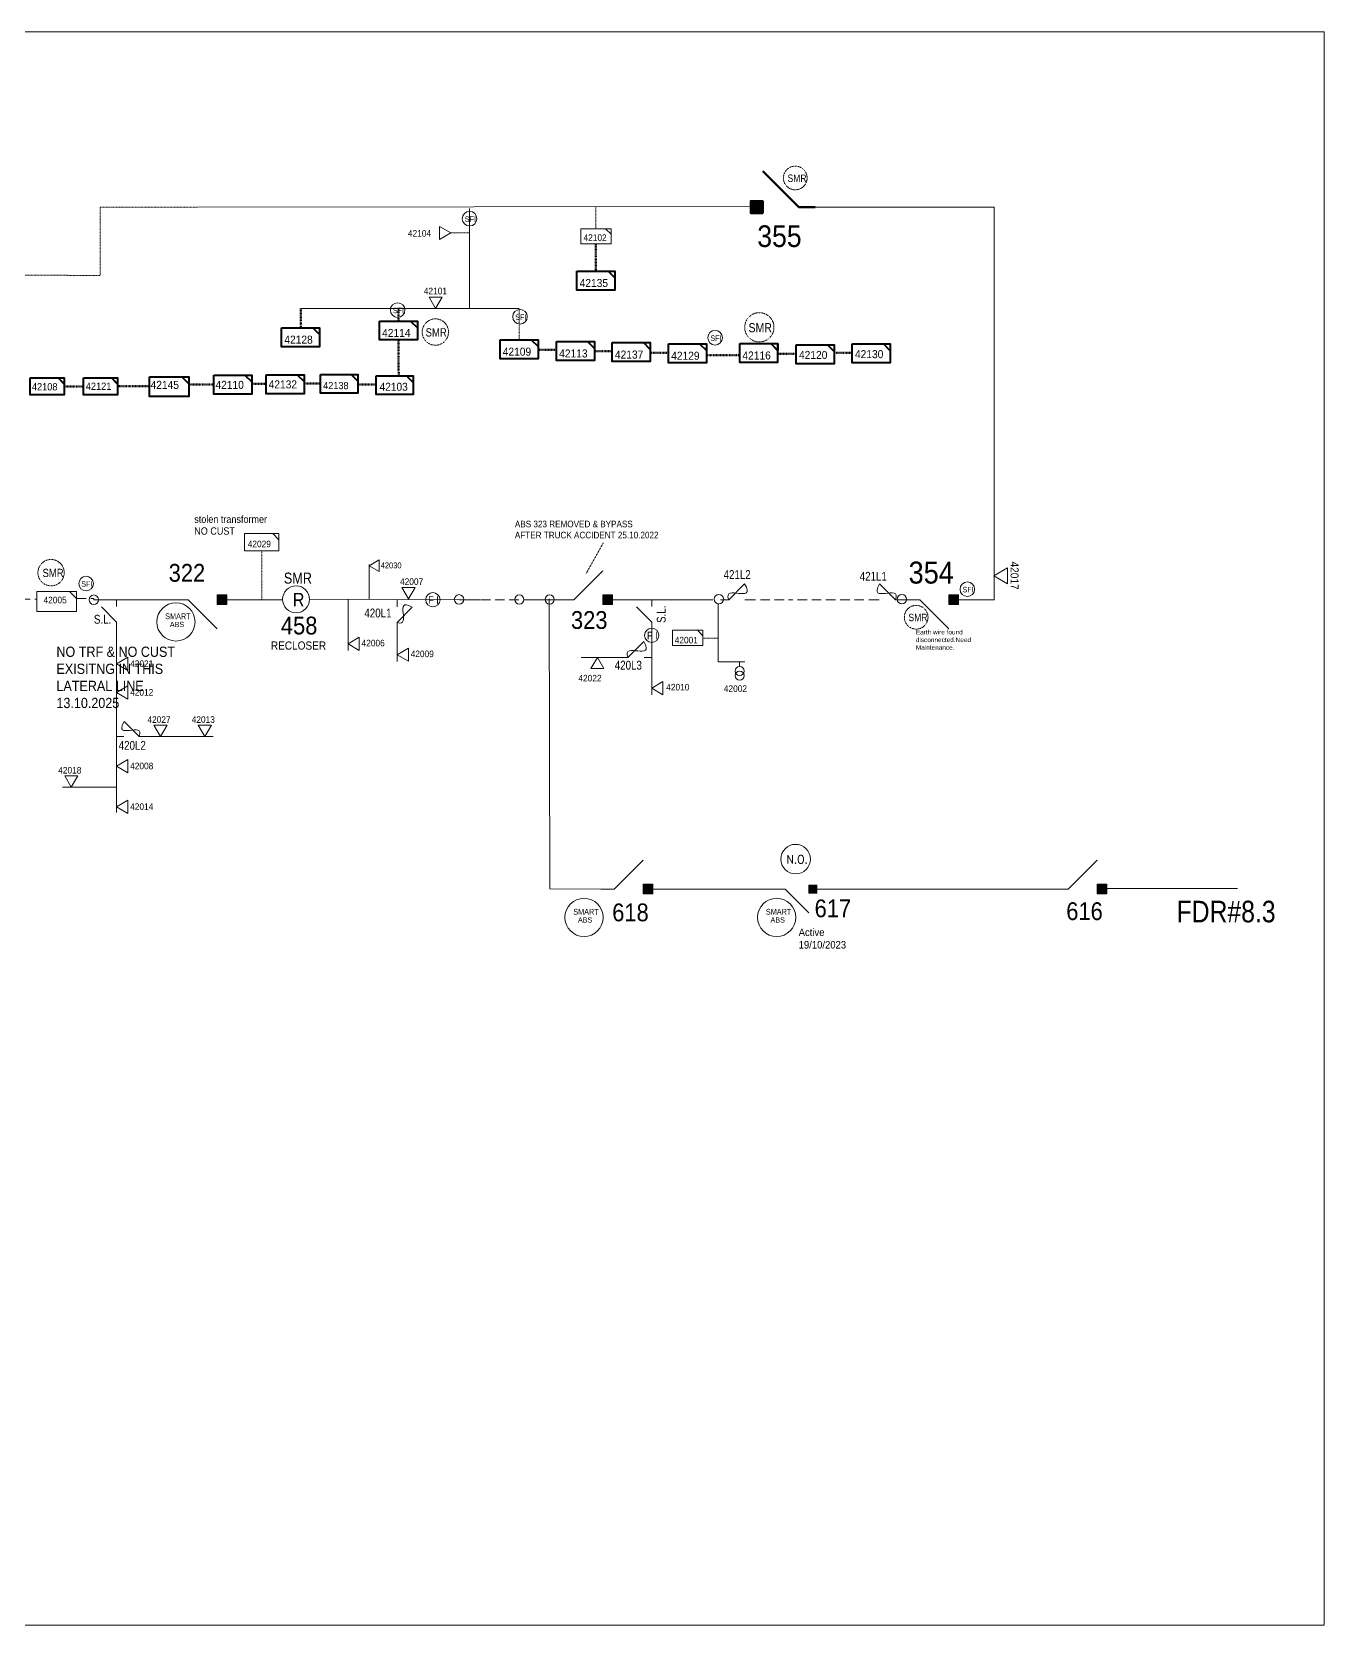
# Model space of a CAD drawing. Header units: metres. Extents: x 65984 to 144644, y -19036 to 23726.
# Drawn here: x 114334 to 114931, y 2058 to 2794 of the extents above; entities that cross this region are included whole.
import ezdxf
from ezdxf.enums import TextEntityAlignment as Align

# ---------------------------------------------------------------- set-up
doc = ezdxf.new("R2010")
doc.units = ezdxf.units.M
doc.header["$MEASUREMENT"] = 0
doc.linetypes.add('DGN Style 3', pattern=[0.013877, 0, -0.013877])
doc.linetypes.add('HIDDEN2', pattern=[2381.25, 1587.5, -793.75])
doc.layers.get('0').update_dxf_attribs({"color": 95, "lineweight": 40})
for name, color, linetype, lineweight in [('ABS', 7, 'Continuous', 40), ('ABS NUMBER', 112, 'Continuous', 30), ('d_fco', 5, 'Continuous', 40), ('d_fco text', 95, 'Continuous', 40), ('d_oh branch', 94, 'Continuous', 40), ('d_switch', 95, 'Continuous', 40), ('d_tf', 1, 'Continuous', 40), ('d_tf no', 6, 'Continuous', 40), ('d_tf_200', 1, 'Continuous', 40), ('d_ug cable', 95, 'Continuous', 40), ('d_unit sub', 7, 'Continuous', 40), ('EARTH FAULT INDICATOR', 95, 'Continuous', 40), ('FDR  1  05', 172, 'Continuous', 40), ('O H MAIN FEEDER', 4, 'Continuous', 100), ('REGULATOR', 5, 'Continuous', 40), ('SW N O', 114, 'Continuous', 30)]:
    doc.layers.add(name, color=color, linetype=linetype, lineweight=lineweight)
doc.styles.add('NASKHF', font='naskhf.shx', dxfattribs={"height": 8})
doc.styles.add('Style-Andalus', font='andlso.ttf')
doc.styles.add('Style-Arial', font='arial.ttf')
doc.styles.add('Style-ENGINEERING', font='ENGINEERING.shx')
doc.styles.add('Style-msdefault', font='msdefault.shx')
doc.styles.add('Style-STANDARD', font='STANDARD.shx')

# ---------------------------------------------------------------- blocks, each defined once
blk = doc.blocks.new('ABS2_1_1')
at = {"color": 0, "linetype": 'ByBlock', "lineweight": -2, "ltscale": 500}
for q in [(-29900, 43500), (0, 0)]:
    blk.add_line((0, 13600), q, dxfattribs=at)
at = {"color": 0, "linetype": 'ByBlock', "lineweight": -2, "ltscale": 500, "flags": 128}
for points in [[(5000, 43600), (-5000, 43600), (-5000, 53600), (5000, 53600)], [(3791, 49653), (3791, 49653), (3791, 49653)]]:
    blk.add_lwpolyline(points, close=True, dxfattribs=at)
at = {"color": 0, "linetype": 'ByBlock', "lineweight": -2, "ltscale": 500}
for points in [[(5000, 43600), (-5000, 43600), (5000, 53600), (-5000, 53600)], [(3791, 49653), (3791, 49653), (3791, 49653)]]:
    blk.add_solid(points, dxfattribs=at)
blk = doc.blocks.new('FUSE01')
at = {"color": 0, "linetype": 'ByBlock', "lineweight": -2}
blk.add_line((0, -17.15), (0, -22.55), dxfattribs=at)
at = {"color": 0, "linetype": 'ByBlock', "lineweight": -2, "flags": 128}
blk.add_lwpolyline([(0, 0.05), (0, -5.75), (-11.2, -16.95)], dxfattribs=at)
at = {"color": 0, "linetype": 'ByBlock', "lineweight": -2}
blk.add_open_spline([(-11.2, -16.95), (3.4, -25.35), (-11.6, -1.35), (0, -5.75)], degree=3, dxfattribs=at)
blk = doc.blocks.new('*U1006')
at = {"layer": 'EARTH FAULT INDICATOR', "color": 2, "linetype": 'Continuous', "lineweight": 13}
blk.add_circle((0.02, 0.13), 4, dxfattribs=at)
at = {"layer": 'EARTH FAULT INDICATOR', "color": 2, "lineweight": 13, "style": 'Style-Andalus', "width": 0.9}
blk.add_text('F I', height=4.234, dxfattribs=at).set_placement((-2.61, 2.11), align=Align.TOP_LEFT)
blk = doc.blocks.new('*U1180')
at = {"layer": 'd_fco', "color": 80, "linetype": 'Continuous', "lineweight": 13}
blk.add_line((4.24, 4.46), (4.24, 8.55), dxfattribs=at)
at = {"layer": 'd_fco', "color": 80, "linetype": 'Continuous', "lineweight": 13, "flags": 128}
blk.add_lwpolyline([(4.24, -8.57), (4.24, -4.18), (-4.25, 4.31)], dxfattribs=at)
blk = doc.blocks.new('TFU_124')
at = {"layer": 'd_tf_200', "color": 80, "linetype": 'Continuous', "lineweight": 13}
blk.add_line((0, 10), (0, 0), dxfattribs=at)
for centre in [(0, 30), (0, 20)]:
    blk.add_circle(centre, 10, dxfattribs=at)
blk = doc.blocks.new('TF_8')
at = {"color": 0, "linetype": 'ByBlock', "lineweight": -2}
blk.add_line((6.3, 4.95), (9.9, 1.35), dxfattribs=at)
blk.add_3dface([(-10.1, 4.95), (9.9, 4.95), (9.9, -5.05), (-10.1, -5.05)], dxfattribs=at)
blk = doc.blocks.new('*U1059')
at = {"layer": 'REGULATOR', "color": 7, "linetype": 'Continuous', "lineweight": 13}
blk.add_circle((-0.01, 0.1), 7.56, dxfattribs=at)
at = {"layer": 'ABS NUMBER', "color": 7, "lineweight": 13, "style": 'Style-ENGINEERING', "width": 0.9}
blk.add_text('R', height=7.56, dxfattribs=at).set_placement((-1.91, 3.67), align=Align.TOP_LEFT)
blk = doc.blocks.new('TRA1_1045')
at = {"layer": 'd_tf', "color": 80, "linetype": 'Continuous', "lineweight": 13, "ltscale": 0.00019873, "flags": 128}
blk.add_lwpolyline([(10.1, -17), (0.1, 0), (-9.9, -17)], close=True, dxfattribs=at)
blk = doc.blocks.new('TRA1_1044')
at = {"layer": 'd_tf', "color": 80, "linetype": 'Continuous', "lineweight": 13, "ltscale": 0.00019873, "xscale": 1.000046566207833, "yscale": 1.000046566207833, "zscale": 1.000046566207833, "rotation": 180}
blk.add_blockref('TRA1_1045', (0, 0), dxfattribs=at)
blk = doc.blocks.new('TRA1_1047')
at = {"layer": 'd_tf', "color": 80, "linetype": 'Continuous', "lineweight": 13, "ltscale": 0.00019873, "extrusion": (0, 0, -1), "flags": 128}
blk.add_lwpolyline([(-10.1, -17), (-0.1, 0), (9.9, -17)], close=True, dxfattribs=at)
blk = doc.blocks.new('TRA1_1046')
at = {"layer": 'd_tf', "color": 80, "linetype": 'Continuous', "lineweight": 13, "ltscale": 0.00019873, "xscale": 1.000046566207833, "yscale": 1.000046566207833, "zscale": 1.000046566207833, "rotation": 180}
blk.add_blockref('TRA1_1047', (0, 0), dxfattribs=at)
blk = doc.blocks.new('TRA1_1128')
at = {"layer": 'd_tf', "color": 80, "linetype": 'Continuous', "lineweight": 13, "ltscale": 0.000215867, "extrusion": (0, 0, -1), "flags": 128}
blk.add_lwpolyline([(-10.1, -17), (-0.1, 0), (9.9, -17)], close=True, dxfattribs=at)
blk = doc.blocks.new('TRA1_1127')
at = {"layer": 'd_tf', "color": 80, "linetype": 'Continuous', "lineweight": 13, "ltscale": 0.000215867, "xscale": 1.000046566207833, "yscale": 1.000046566207833, "zscale": 1.000046566207833, "rotation": 180}
blk.add_blockref('TRA1_1128', (0, 0), dxfattribs=at)
blk = doc.blocks.new('*U1480')
at = {"layer": 'd_unit sub', "color": 80, "linetype": 'Continuous', "lineweight": 40, "flags": 128}
blk.add_lwpolyline([(8.41, 4.19), (8.41, 1.16), (5.38, 4.19)], close=True, dxfattribs=at)
at = {"layer": 'd_unit sub', "color": 80, "linetype": 'Continuous', "lineweight": 40, "xscale": 0.8411620702491402, "yscale": 0.8411620702491402, "zscale": 0.3810884258049561, "rotation": 359.9999999999999}
blk.add_blockref('TF_8', (0.08, 0.03), dxfattribs=at)
blk = doc.blocks.new('*U2401')
at = {"layer": 'd_unit sub', "color": 2, "linetype": 'Continuous', "lineweight": 40, "flags": 128}
blk.add_lwpolyline([(8.41, 4.19), (8.41, 1.16), (5.38, 4.19)], close=True, dxfattribs=at)
at = {"layer": 'd_unit sub', "color": 2, "linetype": 'Continuous', "lineweight": 40, "xscale": 0.8411620702491402, "yscale": 0.8411620702491402, "zscale": 0.3810884258049561, "rotation": 359.9999999999999}
blk.add_blockref('TF_8', (0.08, 0.03), dxfattribs=at)
blk = doc.blocks.new('*U3910')
at = {"layer": 'd_unit sub', "color": 80, "linetype": 'Continuous', "lineweight": 40, "flags": 128}
blk.add_lwpolyline([(8.41, 4.19), (8.41, 1.16), (5.38, 4.19)], close=True, dxfattribs=at)
at = {"layer": 'd_unit sub', "color": 80, "linetype": 'Continuous', "lineweight": 40, "xscale": 0.8411620702491404, "yscale": 0.8411620702491404, "zscale": 0.2993992278532708, "rotation": 359.9999999999999}
blk.add_blockref('TF_8', (0.08, 0.03), dxfattribs=at)
blk = doc.blocks.new('*U893')
at = {"layer": 'SW N O', "color": 3, "lineweight": 13}
blk.add_circle((0, 0), 16.8, dxfattribs=at)
at = {"layer": 'SW N O', "color": 3, "lineweight": 13, "style": 'Style-STANDARD'}
blk.add_text('N.O.', height=9.6, dxfattribs=at).set_placement((1.7, -0.2), align=Align.MIDDLE_CENTER)
blk = doc.blocks.new('*U4177')
at = {"layer": 'd_unit sub', "color": 3, "linetype": 'Continuous', "lineweight": 40, "flags": 128}
blk.add_lwpolyline([(8.41, 4.19), (8.41, 1.16), (5.38, 4.19)], close=True, dxfattribs=at)
at = {"layer": 'd_unit sub', "color": 3, "linetype": 'Continuous', "lineweight": 40, "xscale": 0.8411620702491402, "yscale": 0.8411620702491402, "zscale": 0.3810884258049561, "rotation": 359.9999999999999}
blk.add_blockref('TF_8', (0.08, 0.03), dxfattribs=at)
blk = doc.blocks.new('*U4178')
at = {"layer": 'd_unit sub', "color": 3, "linetype": 'Continuous', "lineweight": 40, "flags": 128}
blk.add_lwpolyline([(8.41, 4.19), (8.41, 1.16), (5.38, 4.19)], close=True, dxfattribs=at)
at = {"layer": 'd_unit sub', "color": 3, "linetype": 'Continuous', "lineweight": 40, "xscale": 0.8411620702491404, "yscale": 0.8411620702491404, "zscale": 0.2993992278532708, "rotation": 359.9999999999999}
blk.add_blockref('TF_8', (0.08, 0.03), dxfattribs=at)

msp = doc.modelspace()

# ---------------------------------------------------------------- linework, layer by layer
at = {"layer": 'd_oh branch', "color": 80, "linetype": 'Continuous', "lineweight": 13}
for p, q in [((114536.39, 2712.85), (114536.39, 2666.61)), ((114458.4, 2666.61), (114559.27, 2666.61)), ((114489.96, 2548.16), (114489.96, 2532.04)), ((114480.25, 2508.38), (114480.25, 2531.93)), ((114651.32, 2503.14), (114651.32, 2529.84)), ((114373.35, 2433.6), (114373.35, 2520.54)), ((114620.59, 2487.91), (114620.59, 2520.54)), ((114502.94, 2503.39), (114502.94, 2517.85)), ((114605.71, 2505.29), (114587.98, 2505.29)), ((114663.63, 2503.14), (114651.32, 2503.14)), ((114417.96, 2468.72), (114383.82, 2468.72)), ((114373.35, 2445.28), (114348.36, 2445.28))]:
    msp.add_line(p, q, dxfattribs=at)
at = {"layer": 'd_ug cable', "color": 80, "linetype": 'DGN Style 3', "lineweight": 13}
for p, q in [((114594.8, 2703.46), (114594.8, 2713.52)), ((114527.71, 2701.52), (114536.39, 2701.52)), ((114559.27, 2666.61), (114559.27, 2652.11)), ((114440.44, 2554.52), (114440.44, 2531.93)), ((114651.32, 2514.21), (114644.27, 2514.21))]:
    msp.add_line(p, q, dxfattribs=at)
at = {"layer": 'd_ug cable', "color": 80, "linetype": 'DGN Style 3', "lineweight": 100}
for p, q in [((114594.8, 2683.86), (114594.8, 2696.09)), ((114458.4, 2657.67), (114458.4, 2666.61)), ((114503.52, 2660.77), (114503.52, 2666.89)), ((114503.67, 2635.4), (114503.52, 2652)), ((114568.13, 2647.5), (114576.57, 2647.5)), ((114620.07, 2646.02), (114628.52, 2646.02)), ((114646.19, 2645.05), (114661.23, 2645.05)), ((114678.73, 2645.52), (114687.18, 2645.52)), ((114705.03, 2646.07), (114713.47, 2646.07)), ((114357.96, 2630.45), (114349.11, 2630.49)), ((114373.93, 2630.68), (114388.6, 2630.71)), ((114406.68, 2631.36), (114418.26, 2631.38)), ((114435.93, 2631.77), (114442.13, 2631.77)), ((114459.96, 2631.85), (114467.58, 2631.88)), ((114484.77, 2631.43), (114493.27, 2631.37))]:
    msp.add_line(p, q, dxfattribs=at)
at = {"layer": 'd_ug cable', "color": 3, "linetype": 'DGN Style 3', "lineweight": 100}
for p, q in [((114594.8, 2683.86), (114594.8, 2696.09)), ((114458.4, 2657.67), (114458.4, 2666.61)), ((114594.27, 2646.79), (114602.33, 2646.79)), ((114620.07, 2646.02), (114628.52, 2646.02)), ((114373.93, 2630.68), (114388.6, 2630.71)), ((114406.68, 2631.36), (114418.26, 2631.38)), ((114435.93, 2631.77), (114442.13, 2631.77)), ((114459.96, 2631.85), (114467.58, 2631.88)), ((114484.77, 2631.43), (114493.27, 2631.37))]:
    msp.add_line(p, q, dxfattribs=at)
at = {"layer": 'd_ug cable', "color": 2, "linetype": 'DGN Style 3', "lineweight": 13}
msp.add_line((114598.22, 2558.2), (114590.18, 2543.85), dxfattribs=at)
at = {"layer": 'd_ug cable', "color": 80, "linetype": 'HIDDEN2', "lineweight": 13, "ltscale": 0.002762}
for p, q in [((114681.75, 2531.93), (114666.69, 2531.93)), ((114725.22, 2531.93), (114683.74, 2531.93))]:
    msp.add_line(p, q, dxfattribs=at)
at = {"layer": 'd_ug cable', "color": 80, "linetype": 'DGN Style 3', "lineweight": 13, "flags": 128}
msp.add_lwpolyline([(114410.82, 2713.42), (114365.8, 2713.42), (114365.8, 2681.87), (114292.17, 2681.95)], dxfattribs=at)
at = {"layer": 'd_ug cable', "color": 80, "linetype": 'HIDDEN2', "lineweight": 13, "ltscale": 0.002762}
for points in [[(114328.94, 2531.93), (114328.94, 2532.2), (114336.48, 2532.2)], [(114354.83, 2532.44), (114362.73, 2532.44), (114362.73, 2531.93)], [(114559.17, 2531.93), (114531.83, 2531.93)]]:
    msp.add_lwpolyline(points, dxfattribs=at)
at = {"layer": 'd_ug cable', "color": 2, "linetype": 'DGN Style 3', "lineweight": 13}
for centre, radius in [((114686.9, 2726.88), 5.48), ((114520.61, 2655.67), 6.09), ((114670.31, 2657.85), 6.77), ((114343.04, 2544.43), 6.09), ((114742.78, 2523.82), 5.48)]:
    msp.add_circle(centre, radius, dxfattribs=at)
at = {"layer": 'd_ug cable', "color": 2, "linetype": 'Continuous', "lineweight": 13}
for centre, radius in [((114536.39, 2708.07), 3.37), ((114503.21, 2665.8), 3.37), ((114559.72, 2662.72), 3.37), ((114649.88, 2653.05), 3.37), ((114359.22, 2539.4), 3.37), ((114766.42, 2536.78), 3.37), ((114400.73, 2521.67), 8.83), ((114589.3, 2385.06), 8.83), ((114678.29, 2385.06), 8.83)]:
    msp.add_circle(centre, radius, dxfattribs=at)
at = {"layer": 'O H MAIN FEEDER', "color": 80, "lineweight": 13, "ltscale": 27.618293}
for p, q in [((114401.5, 2531.93), (114362.73, 2531.93)), ((114450.05, 2531.93), (114422.44, 2531.93)), ((114541.24, 2531.93), (114462.49, 2532.11)), ((114541.24, 2531.93), (114531.83, 2531.93)), ((114578.48, 2531.93), (114561.51, 2531.93)), ((114598.01, 2531.93), (114648.89, 2531.93)), ((114740.71, 2531.93), (114736.9, 2531.93)), ((114678.48, 2398.17), (114680.73, 2398.17)), ((114806.69, 2398.17), (114696.07, 2398.17))]:
    msp.add_line(p, q, dxfattribs=at)
at = {"layer": 'O H MAIN FEEDER', "color": 80, "lineweight": 13, "ltscale": 5.523659}
msp.add_line((114826.31, 2398.39), (114891.26, 2398.39), dxfattribs=at)
at = {"layer": 'O H MAIN FEEDER', "color": 140, "linetype": 'Continuous', "lineweight": 13, "flags": 128}
msp.add_lwpolyline([(114931.27, 2057.89), (113793.33, 2057.89), (113793.33, 2794.44), (114931.27, 2794.44)], close=True, dxfattribs=at)
at = {"layer": 'O H MAIN FEEDER', "color": 80, "lineweight": 13, "ltscale": 27.618293, "flags": 128}
for points in [[(114666.08, 2713.74), (114410.82, 2713.42)], [(114778.86, 2591.57), (114778.86, 2713.42), (114695.66, 2713.42)], [(114762.33, 2531.93), (114778.86, 2531.93), (114778.86, 2591.57)], [(114573.18, 2532.27), (114573.44, 2398.28), (114601.6, 2398.16)], [(114621.13, 2398.17), (114680.15, 2398.17)]]:
    msp.add_lwpolyline(points, dxfattribs=at)
at = {"layer": 'O H MAIN FEEDER', "color": 80, "lineweight": 13, "ltscale": 0.449539}
for centre in [(114362.76, 2531.93), (114531.54, 2532.09), (114651.66, 2532.2), (114736.18, 2532.13)]:
    msp.add_circle(centre, 2.18, dxfattribs=at)
at = {"layer": 'O H MAIN FEEDER', "color": 80, "lineweight": 13, "ltscale": 0.321573}
for centre in [(114559.4, 2532.02), (114573.38, 2532.02)]:
    msp.add_circle(centre, 2.11, dxfattribs=at)

# ---------------------------------------------------------------- block references
at = {"layer": 'ABS', "color": 2, "linetype": 'Continuous', "lineweight": 211, "ltscale": 0.829472, "xscale": 0.000555747191877611, "yscale": -0.0005557471918776113, "zscale": 0.0003680335276451397, "rotation": 270.0000000000002}
msp.add_blockref('ABS2_1_1', (114696.12, 2713.42), dxfattribs=at)
at = {"layer": 'ABS', "color": 7, "linetype": 'Continuous', "lineweight": 13, "ltscale": 0.748348, "xscale": 0.0004479917036125112, "yscale": 0.0004479917036125112, "zscale": 0.000360672857092237, "rotation": 269.9999999999997}
for p in [(114578.48, 2531.93), (114806.88, 2398.17)]:
    msp.add_blockref('ABS2_1_1', p, dxfattribs=at)
at = {"layer": 'ABS', "color": 2, "linetype": 'Continuous', "lineweight": 13, "ltscale": 0.748348, "xscale": 0.0004479917036125112, "zscale": 0.000360672857092237}
for p, yscale, rotation in [((114400.29, 2531.93), -0.0004479917036125114, 90.00000000000031), ((114738.32, 2531.93), -0.0004479917036125114, 90.00000000000031), ((114597.12, 2398.17), 0.0004479917036125112, 269.9999999999997)]:
    msp.add_blockref('ABS2_1_1', p, dxfattribs=dict(at, yscale=yscale, rotation=rotation))
at = {"layer": 'ABS', "color": 2, "linetype": 'Continuous', "lineweight": 13, "ltscale": 0.656906, "xscale": 0.0003658805513148478, "yscale": -0.000365880551314848, "zscale": 0.000360672857092237, "rotation": 90.00000719932451}
msp.add_blockref('ABS2_1_1', (114677.26, 2398.17), dxfattribs=at)
at = {"layer": 'd_fco', "color": 7, "linetype": 'Continuous', "lineweight": 13, "zscale": 0.1205302691593963}
for p, xscale, yscale, rotation in [((114652.36, 2531.91), 0.6580465335641463, -0.6580465335641463, 270.0000849144932), ((114737.03, 2531.93), 0.6580465335641462, 0.6580465335641462, 270.0000643312246)]:
    msp.add_blockref('FUSE01', p, dxfattribs=dict(at, xscale=xscale, yscale=yscale, rotation=rotation))
at = {"layer": 'd_fco', "color": 80, "linetype": 'Continuous', "lineweight": 13, "xscale": 0.8225581669551828, "yscale": 0.8225581669551828, "zscale": 0.8225581669551828}
for p in [(114369.86, 2525.06), (114617.1, 2525.06)]:
    msp.add_blockref('*U1180', p, dxfattribs=at)
at = {"layer": 'd_fco', "color": 80, "linetype": 'Continuous', "lineweight": 13, "zscale": 0.1205302691593963}
for p, xscale, yscale, rotation in [((114502.94, 2517.88), 0.6231537258273045, 0.6231537258273045, 179.999911420927), ((114605.75, 2505.29), 0.6580465335641463, -0.6580465335641463, 270.0000849144932), ((114387.4, 2468.72), 0.6231537258273045, 0.6231537258273045, 269.9999114209269)]:
    msp.add_blockref('FUSE01', p, dxfattribs=dict(at, xscale=xscale, yscale=yscale, rotation=rotation))
at = {"layer": 'd_tf', "color": 80, "linetype": 'Continuous', "lineweight": 13, "ltscale": 0.00019873, "xscale": 0.3043465217734176, "yscale": 0.3043465217734176, "zscale": 0.3043465217734176}
for name, p, rotation in [('TRA1_1046', (114527.71, 2701.52), 89.99981737640036), ('TRA1_1044', (114480.27, 2511.49), 269.9999052184576), ('TRA1_1044', (114502.96, 2506.49), 269.9999052184576), ('TRA1_1044', (114595.45, 2505.28), 179.9999052184576), ('TRA1_1044', (114620.61, 2491.02), 269.9999052184576)]:
    msp.add_blockref(name, p, dxfattribs=dict(at, rotation=rotation))
at = {"layer": 'd_tf', "color": 80, "linetype": 'Continuous', "lineweight": 13, "ltscale": 0.00019873, "extrusion": (0, 0, -1)}
for name, p, xscale, yscale, zscale, rotation in [('TRA1_1046', (-114520.69, 2666.62), 0.3043465217734176, 0.3043465217734176, 0.3043465217734176, 359.9998173764003), ('TRA1_1046', (-114508.14, 2532.41), 0.3043465217734177, 0.3043465217734177, 0.3043465217734177, 359.9998570152295), ('TRA1_1044', (-114373.35, 2502.3), 0.3043465217734176, 0.3043465217734176, 0.3043465217734176, 90.0002461518961), ('TRA1_1044', (-114373.35, 2489.04), 0.3043465217734176, 0.3043465217734176, 0.3043465217734176, 90.0002461518961), ('TRA1_1044', (-114393.58, 2468.72), 0.3043465217734176, 0.3043465217734176, 0.3043465217734176, 0.0002461518960930988), ('TRA1_1044', (-114414.04, 2468.72), 0.3043465217734176, 0.3043465217734176, 0.3043465217734176, 0.0002461518960930988), ('TRA1_1044', (-114373.35, 2455.02), 0.3043465217734176, 0.3043465217734176, 0.3043465217734176, 90.0002461518961), ('TRA1_1044', (-114352.37, 2445.28), 0.3043465217734176, 0.3043465217734176, 0.3043465217734176, 0.0002461518960930988), ('TRA1_1044', (-114373.35, 2436.2), 0.3043465217734176, 0.3043465217734176, 0.3043465217734176, 90.0002461518961)]:
    msp.add_blockref(name, p, dxfattribs=dict(at, xscale=xscale, yscale=yscale, zscale=zscale, rotation=rotation))
at = {"layer": 'd_tf', "color": 80, "linetype": 'Continuous', "lineweight": 13, "ltscale": 0.000178857, "xscale": 0.2739118695960759, "yscale": 0.2739118695960759, "zscale": 0.2739118695960759, "rotation": 269.9999052184576}
msp.add_blockref('TRA1_1044', (114490.03, 2547.61), dxfattribs=at)
at = {"layer": 'd_tf', "color": 80, "linetype": 'Continuous', "lineweight": 13, "ltscale": 0.000215867, "extrusion": (0, 0, -1), "xscale": 0.3700000000000001, "yscale": 0.3700000000000001, "zscale": 0.3700000000000001, "rotation": 89.9998570152295}
msp.add_blockref('TRA1_1127', (-114778.72, 2542.97), dxfattribs=at)
at = {"layer": 'd_tf_200', "color": 80, "linetype": 'Continuous', "lineweight": 13, "xscale": 0.2106220726720007, "yscale": 0.2106220726720007, "zscale": 0.2106220726720007, "rotation": 179.9999999999998}
msp.add_blockref('TFU_124', (114661.17, 2503.14), dxfattribs=at)
at = {"layer": 'd_unit sub', "color": 80, "linetype": 'Continuous', "lineweight": 13, "zscale": 0.4267622666565712, "rotation": 359.9999999999999}
for p, xscale, yscale in [((114594.87, 2699.98), 0.7020735755733364, 0.7020735755733364), ((114440.46, 2558.54), 0.7961905570612692, 0.7961905570612692)]:
    msp.add_blockref('TF_8', p, dxfattribs=dict(at, xscale=xscale, yscale=yscale))
at = {"layer": 'd_unit sub', "color": 3, "linetype": 'Continuous', "lineweight": 13, "xscale": 0.7020735755733364, "yscale": 0.7020735755733364, "zscale": 0.4267622666565712, "rotation": 359.9999999999999}
msp.add_blockref('TF_8', (114594.87, 2699.98), dxfattribs=at)
at = {"layer": 'd_unit sub', "color": 80, "linetype": 'Continuous', "lineweight": 40}
for name, p, xscale, yscale, zscale in [('*U1480', (114594.8, 2679.49), 1.042581310146157, 1.042581310146157, 1.042581310146157), ('*U1480', (114458.36, 2653.3), 1.042581310146157, 1.042581310146157, 1.042581310146157), ('*U1480', (114559.28, 2647.74), 1.042581310146157, 1.042581310146157, 1.042581310146157), ('*U1480', (114585.34, 2646.92), 1.042581310146157, 1.042581310146157, 1.042581310146157), ('*U1480', (114611.1, 2646.4), 1.042581310146157, 1.042581310146157, 1.042581310146157), ('*U1480', (114637.09, 2645.87), 1.042581310146157, 1.042581310146157, 1.042581310146157), ('*U1480', (114696.15, 2645.44), 1.042581310146157, 1.042581310146157, 1.042581310146157), ('*U1480', (114722.02, 2645.8), 1.042581310146157, 1.042581310146157, 1.042581310146157), ('*U1480', (114341.22, 2630.56), 0.9383231791315415, 0.9383231791315415, 0.9383231791315415), ('*U1480', (114365.86, 2630.56), 0.9383231791315415, 0.9383231791315415, 0.9383231791315415), ('*U3910', (114397.64, 2630.45), 1.074904886081092, 1.074904886081092, 1.074904886081092), ('*U1480', (114427.04, 2631.4), 1.042581310146157, 1.042581310146157, 1.042581310146157), ('*U1480', (114451.15, 2631.57), 1.042581310146157, 1.042581310146157, 1.042581310146157)]:
    msp.add_blockref(name, p, dxfattribs=dict(at, xscale=xscale, yscale=yscale, zscale=zscale))
at = {"layer": 'd_unit sub', "color": 3, "linetype": 'Continuous', "lineweight": 40}
for name, p, xscale, yscale, zscale in [('*U4177', (114594.8, 2679.49), 1.042581310146157, 1.042581310146157, 1.042581310146157), ('*U4177', (114458.36, 2653.3), 1.042581310146157, 1.042581310146157, 1.042581310146157), ('*U4177', (114585.34, 2646.92), 1.042581310146157, 1.042581310146157, 1.042581310146157), ('*U4177', (114611.1, 2646.4), 1.042581310146157, 1.042581310146157, 1.042581310146157), ('*U4177', (114670.01, 2645.99), 1.042581310146157, 1.042581310146157, 1.042581310146157), ('*U4177', (114365.86, 2630.56), 0.9383231791315415, 0.9383231791315415, 0.9383231791315415), ('*U4178', (114397.64, 2630.45), 1.074904886081092, 1.074904886081092, 1.074904886081092), ('*U4177', (114427.04, 2631.4), 1.042581310146157, 1.042581310146157, 1.042581310146157), ('*U4177', (114451.15, 2631.57), 1.042581310146157, 1.042581310146157, 1.042581310146157)]:
    msp.add_blockref(name, p, dxfattribs=dict(at, xscale=xscale, yscale=yscale, zscale=zscale))
at = {"layer": 'd_unit sub', "color": 2, "linetype": 'Continuous', "lineweight": 40, "xscale": 1.042581310146157, "yscale": 1.042581310146157, "zscale": 1.042581310146157}
for p in [(114503.53, 2656.4), (114670.01, 2645.99)]:
    msp.add_blockref('*U2401', p, dxfattribs=at)
at = {"layer": 'd_unit sub', "color": 80, "linetype": 'Continuous', "lineweight": 40, "rotation": 359.9999999999999}
for p, xscale, yscale, zscale in [((114476.26, 2631.76), 0.8592376556497802, 0.8592376556497802, 0.3840860399909141), ((114501.9, 2631.18), 0.8535245333131425, 0.8535245333131425, 0.4267622666565712)]:
    msp.add_blockref('TF_8', p, dxfattribs=dict(at, xscale=xscale, yscale=yscale, zscale=zscale))
at = {"layer": 'd_unit sub', "color": 3, "linetype": 'Continuous', "lineweight": 40, "rotation": 359.9999999999999}
for p, xscale, yscale, zscale in [((114476.26, 2631.76), 0.8592376556497802, 0.8592376556497802, 0.3840860399909141), ((114501.9, 2631.18), 0.8535245333131425, 0.8535245333131425, 0.4267622666565712)]:
    msp.add_blockref('TF_8', p, dxfattribs=dict(at, xscale=xscale, yscale=yscale, zscale=zscale))
at = {"layer": 'd_unit sub', "color": 2, "linetype": 'Continuous', "lineweight": 13, "xscale": 0.9178704625099875, "yscale": 0.9178704625099875, "zscale": 0.4267622666565712, "rotation": 359.9999999999999}
msp.add_blockref('TF_8', (114345.75, 2531.19), dxfattribs=at)
at = {"layer": 'EARTH FAULT INDICATOR', "color": 2, "linetype": 'Continuous', "lineweight": 13, "xscale": 0.8225581669551828, "yscale": 0.8225581669551828, "zscale": 0.8225581669551828}
for p in [(114519.45, 2531.82), (114620.57, 2515.35)]:
    msp.add_blockref('*U1006', p, dxfattribs=at)
at = {"layer": 'FDR  1  05', "color": 80, "linetype": 'Continuous', "lineweight": 13, "xscale": 0.7020735755733364, "yscale": 0.7020735755733364, "zscale": 0.4267622666565712, "rotation": 359.9999999999999}
msp.add_blockref('TF_8', (114637.32, 2514.3), dxfattribs=at)
at = {"layer": 'REGULATOR', "color": 7, "linetype": 'Continuous', "lineweight": 13, "xscale": 0.8225581669551828, "yscale": 0.8225581669551828, "zscale": 0.8225581669551828}
msp.add_blockref('*U1059', (114456.27, 2532.02), dxfattribs=at)
at = {"layer": 'SW N O', "color": 3, "lineweight": 13, "xscale": 0.4073831744649841, "yscale": 0.4073831744649841, "zscale": 0.4073831744649841}
msp.add_blockref('*U893', (114687.08, 2411.99), dxfattribs=at)

# ---------------------------------------------------------------- texts
at = {"layer": 'ABS NUMBER', "color": 2, "lineweight": 140, "style": 'Style-Arial', "width": 0.88}
msp.add_text('355', height=10, dxfattribs=at).set_placement((114669.35, 2704.99), align=Align.TOP_LEFT)
at = {"layer": 'ABS NUMBER', "color": 2, "lineweight": 13, "style": 'Style-Arial', "width": 0.88}
for s, height, p in [('322', 8.226, (114397.39, 2548.47)), ('354', 10.177, (114739.29, 2549.56)), ('618', 8.226, (114602.33, 2391.5))]:
    msp.add_text(s, height=height, dxfattribs=at).set_placement(p, align=Align.TOP_LEFT)
at = {"layer": 'ABS NUMBER', "color": 7, "lineweight": 13, "style": 'Style-Arial', "width": 0.88}
for s, p in [('323', (114583.27, 2526.66)), ('458', (114449.23, 2524.1)), ('616', (114812.13, 2392.06))]:
    msp.add_text(s, height=8.226, dxfattribs=at).set_placement(p, align=Align.TOP_LEFT)
at = {"layer": 'ABS NUMBER', "color": 2, "lineweight": 13, "style": 'Style-Arial', "width": 0.88}
msp.add_text('617', height=8.226, dxfattribs=at).set_placement((114712.71, 2393.35), align=Align.TOP_RIGHT)
at = {"layer": 'd_fco text', "color": 1, "linetype": 'Continuous', "lineweight": 13, "style": 'Style-msdefault', "width": 0.82}
for p in [(114534.17, 2706.62), (114500.99, 2664.35), (114557.5, 2661.27), (114647.66, 2651.6), (114356.99, 2537.95), (114764.19, 2535.33)]:
    msp.add_text('SFI', height=2.542, rotation=359.96624, dxfattribs=at).set_placement(p)
at = {"layer": 'd_fco text', "color": 2, "linetype": 'Continuous', "lineweight": 13, "style": 'Style-msdefault', "width": 0.916667}
for s, height, p in [('stolen transformer', 3.4043, (114409.21, 2570.84)), ('NO CUST', 3.404, (114409.21, 2565.39))]:
    msp.add_text(s, height=height, dxfattribs=at).set_placement(p, align=Align.TOP_LEFT)
at = {"layer": 'd_fco text', "color": 7, "linetype": 'Continuous', "lineweight": 13, "style": 'Style-msdefault', "width": 0.82}
msp.add_text('421L2', height=4.113, rotation=359.96624, dxfattribs=at).set_placement((114653.8, 2541.49))
msp.add_text('421L1', height=4.113, rotation=0.03391, dxfattribs=at).set_placement((114729.23, 2540.7), align=Align.RIGHT)
at = {"layer": 'd_fco text', "color": 80, "linetype": 'Continuous', "lineweight": 13, "style": 'Style-msdefault', "width": 0.82}
for s, rotation, p in [('420L1', 359.9662, (114487.81, 2523.72)), ('S.L.', 89.9662, (114627.03, 2521.21)), ('S.L.', 359.9662, (114362.84, 2520.83)), ('420L3', 359.96624, (114603.5, 2499.59)), ('420L2', 359.9662, (114374.28, 2462.54))]:
    msp.add_text(s, height=4.113, rotation=rotation, dxfattribs=at).set_placement(p)
at = {"layer": 'd_fco text', "color": 7, "linetype": 'Continuous', "lineweight": 13, "style": 'Style-msdefault', "width": 0.916667}
msp.add_text('RECLOSER', height=3.783, dxfattribs=at).set_placement((114444.61, 2512.63), align=Align.TOP_LEFT)
at = {"layer": 'd_fco text', "color": 2, "linetype": 'Continuous', "lineweight": 13, "attachment_point": 1, "style": 'NASKHF'}
for s, insert, char_height in [('\\Fmsdefault;\\H1x;\\W0.916667;ABS 323 REMOVED & BYPASS\\PAFTER TRUCK ACCIDENT 25.10.2022', (114557.36, 2568.45), 3.0638), ('\\Fmsdefault;\\H1x;\\W0.916667;Earth wire found\\Pdisconnected.Need\\PMaintenance.', (114742.62, 2518), 2.1286)]:
    msp.add_mtext(s, dxfattribs=dict(at, insert=insert, char_height=char_height))
at = {"layer": 'd_fco text', "color": 1, "linetype": 'Continuous', "lineweight": 13, "attachment_point": 7, "rotation": 359.96624, "style": 'NASKHF'}
for s, insert, char_height in [('\\Fmsdefault;\\H1x;\\W0.82;SMART \\P', (114395.75, 2522.89), 2.6861), ('\\Fmsdefault;\\H1x;\\W0.82;ABS', (114397.92, 2519.25), 2.4175), ('\\Fmsdefault;\\H1x;\\W0.82;SMART \\P', (114584.33, 2386.29), 2.6861), ('\\Fmsdefault;\\H1x;\\W0.82;SMART \\P', (114673.32, 2386.29), 2.6861), ('\\Fmsdefault;\\H1x;\\W0.82;ABS', (114586.49, 2382.65), 2.4175), ('\\Fmsdefault;\\H1x;\\W0.82;ABS', (114675.48, 2382.65), 2.4175)]:
    msp.add_mtext(s, dxfattribs=dict(at, insert=insert, char_height=char_height))
at = {"layer": 'd_fco text', "color": 2, "linetype": 'Continuous', "lineweight": 13, "insert": (114345.52, 2510.24), "char_height": 4.7326, "width": 62.1497, "attachment_point": 1, "style": 'NASKHF'}
msp.add_mtext('\\Fmsdefault;\\H1x;\\W0.916667;NO TRF & NO CUST EXISITNG IN THIS LATERAL LINE\\P13.10.2025', dxfattribs=at)
at = {"layer": 'd_switch', "color": 1, "linetype": 'Continuous', "lineweight": 30, "ltscale": 0.9, "style": 'Style-ENGINEERING', "width": 0.857143}
for p in [(114683.34, 2728.5), (114739.22, 2525.44)]:
    msp.add_text('SMR', height=3.441, rotation=0.00263, dxfattribs=at).set_placement(p, align=Align.TOP_LEFT)
at = {"layer": 'd_switch', "color": 1, "linetype": 'Continuous', "lineweight": 30, "style": 'Style-ENGINEERING', "width": 0.857143}
for height, p in [(4.248, (114665.31, 2659.81)), (3.824, (114516.11, 2657.43)), (3.824, (114339.09, 2546.23))]:
    msp.add_text('SMR', height=height, rotation=0.00263, dxfattribs=at).set_placement(p, align=Align.TOP_LEFT)
at = {"layer": 'd_switch', "color": 2, "linetype": 'Continuous', "lineweight": 30, "ltscale": 0.751821, "style": 'Style-ENGINEERING', "width": 0.857143}
msp.add_text('SMR', height=5.098, rotation=0.00263, dxfattribs=at).set_placement((114450.6, 2544.47), align=Align.TOP_LEFT)
at = {"layer": 'd_switch', "color": 2, "linetype": 'Continuous', "lineweight": 13, "style": 'Style-msdefault', "width": 0.857143}
msp.add_text('FDR#8.3', height=9.981, dxfattribs=at).set_placement((114863.08, 2392.76), align=Align.TOP_LEFT)
at = {"layer": 'd_tf no', "color": 1, "linetype": 'Continuous', "lineweight": 13, "style": 'Style-msdefault', "width": 0.945946}
for s, height, p in [('42104', 3.043, (114507.91, 2702.82)), ('42102', 3.043, (114589.07, 2700.85)), ('42030', 2.739, (114495.35, 2549.14)), ('42006', 3.043, (114486.5, 2513.41)), ('42001', 3.043, (114631.21, 2514.76)), ('42009', 3.043, (114509.2, 2508.42)), ('42010', 3.043, (114627.29, 2493.02)), ('42002', 3.043, (114653.91, 2492.34))]:
    msp.add_text(s, height=height, dxfattribs=at).set_placement(p, align=Align.TOP_LEFT)
at = {"layer": 'd_tf no', "color": 3, "linetype": 'Continuous', "lineweight": 13, "style": 'Style-msdefault', "width": 0.945946}
for s, p in [('42104', (114507.91, 2702.82)), ('42102', (114589.07, 2700.85))]:
    msp.add_text(s, height=3.043, dxfattribs=at).set_placement(p, align=Align.TOP_LEFT)
msp.add_text('42101', height=3.043, dxfattribs=at).set_placement((114515.28, 2673.12))
at = {"layer": 'd_tf no', "color": 1, "linetype": 'Continuous', "lineweight": 40, "style": 'Style-msdefault'}
for s, height, width, p in [('42135', 3.724, 0.947368, (114587.28, 2680.21)), ('42128', 3.724, 0.947368, (114450.83, 2654.01)), ('42114', 3.724, 0.947368, (114496, 2657.11)), ('42109', 3.724, 0.947368, (114551.75, 2648.46)), ('42113', 3.724, 0.947368, (114577.82, 2647.63)), ('42137', 3.724, 0.947368, (114603.58, 2647.11)), ('42129', 3.724, 0.947368, (114629.57, 2646.58)), ('42108', 3.352, 0.947368, (114334.2, 2632.05)), ('42121', 3.352, 0.947368, (114359.1, 2632.3)), ('42145', 3.724, 0.947368, (114389.02, 2633.1)), ('42110', 3.724, 0.947368, (114419, 2633.1)), ('42132', 3.724, 0.947368, (114443.58, 2633.35)), ('42138', 3.33, 0.945946, (114468.78, 2632.6)), ('42103', 3.7, 0.945946, (114494.84, 2632.23))]:
    msp.add_text(s, height=height, dxfattribs=dict(at, width=width)).set_placement(p, align=Align.TOP_LEFT)
at = {"layer": 'd_tf no', "color": 3, "linetype": 'Continuous', "lineweight": 40, "style": 'Style-msdefault'}
for s, height, width, p in [('42135', 3.724, 0.947368, (114587.28, 2680.21)), ('42128', 3.724, 0.947368, (114450.83, 2654.01)), ('42114', 3.724, 0.947368, (114496, 2657.11)), ('42109', 3.724, 0.947368, (114551.75, 2648.46)), ('42113', 3.724, 0.947368, (114577.82, 2647.63)), ('42137', 3.724, 0.947368, (114603.58, 2647.11)), ('42129', 3.724, 0.947368, (114629.57, 2646.58)), ('42116', 3.724, 0.947368, (114662.49, 2646.7)), ('42120', 3.724, 0.947368, (114688.63, 2646.95)), ('42130', 3.724, 0.947368, (114714.49, 2647.32)), ('42108', 3.352, 0.947368, (114334.2, 2632.05)), ('42121', 3.352, 0.947368, (114359.1, 2632.3)), ('42145', 3.724, 0.947368, (114389.02, 2633.1)), ('42110', 3.724, 0.947368, (114419, 2633.1)), ('42132', 3.724, 0.947368, (114443.58, 2633.35)), ('42138', 3.33, 0.945946, (114468.78, 2632.6)), ('42103', 3.7, 0.945946, (114494.84, 2632.23))]:
    msp.add_text(s, height=height, dxfattribs=dict(at, width=width)).set_placement(p, align=Align.TOP_LEFT)
at = {"layer": 'd_tf no', "color": 80, "linetype": 'Continuous', "lineweight": 13, "style": 'Style-msdefault', "width": 0.945946}
msp.add_text('42029', height=3.043, dxfattribs=at).set_placement((114433.92, 2559.24), align=Align.TOP_LEFT)
at = {"layer": 'd_tf no', "color": 1, "linetype": 'Continuous', "lineweight": 13, "style": 'Style-msdefault', "width": 0.945946}
msp.add_text('42017', height=3.7, rotation=270, dxfattribs=at).set_placement((114786.39, 2536.57), align=Align.RIGHT)
msp.add_text('42007', height=3.043, dxfattribs=at).set_placement((114514.99, 2541.8), align=Align.TOP_RIGHT)
at = {"layer": 'd_tf no', "color": 2, "linetype": 'Continuous', "lineweight": 13, "style": 'Style-msdefault', "width": 0.945946}
msp.add_text('42005', height=3.043, dxfattribs=at).set_placement((114339.56, 2533.31), align=Align.TOP_LEFT)
at = {"layer": 'd_tf no', "color": 80, "linetype": 'Continuous', "lineweight": 13, "style": 'Style-msdefault', "width": 0.945946}
for s, p in [('42021', (114379.58, 2500.83)), ('42012', (114379.58, 2487.58)), ('42027', (114387.56, 2475.01)), ('42013', (114408.02, 2475.01)), ('42018', (114346.35, 2451.57)), ('42008', (114379.58, 2453.55)), ('42014', (114379.58, 2434.73))]:
    msp.add_text(s, height=3.043, dxfattribs=at).set_placement(p)
at = {"layer": 'd_tf no', "color": 1, "linetype": 'Continuous', "lineweight": 13, "insert": (114586.71, 2497.19), "char_height": 3.0435, "attachment_point": 1, "style": 'NASKHF'}
msp.add_mtext('\\Fmsdefault;\\H1x;\\W0.945946;42022\\P', dxfattribs=at)
at = {"layer": 'd_tf no', "color": 121, "linetype": 'Continuous', "lineweight": 40, "insert": (114688.48, 2379.91), "char_height": 3.4631, "attachment_point": 1, "style": 'NASKHF'}
msp.add_mtext('\\Fmsdefault;\\H1x;\\W0.945946;Active\\P19/10/2023', dxfattribs=at)

doc.saveas('drawing.dxf')
